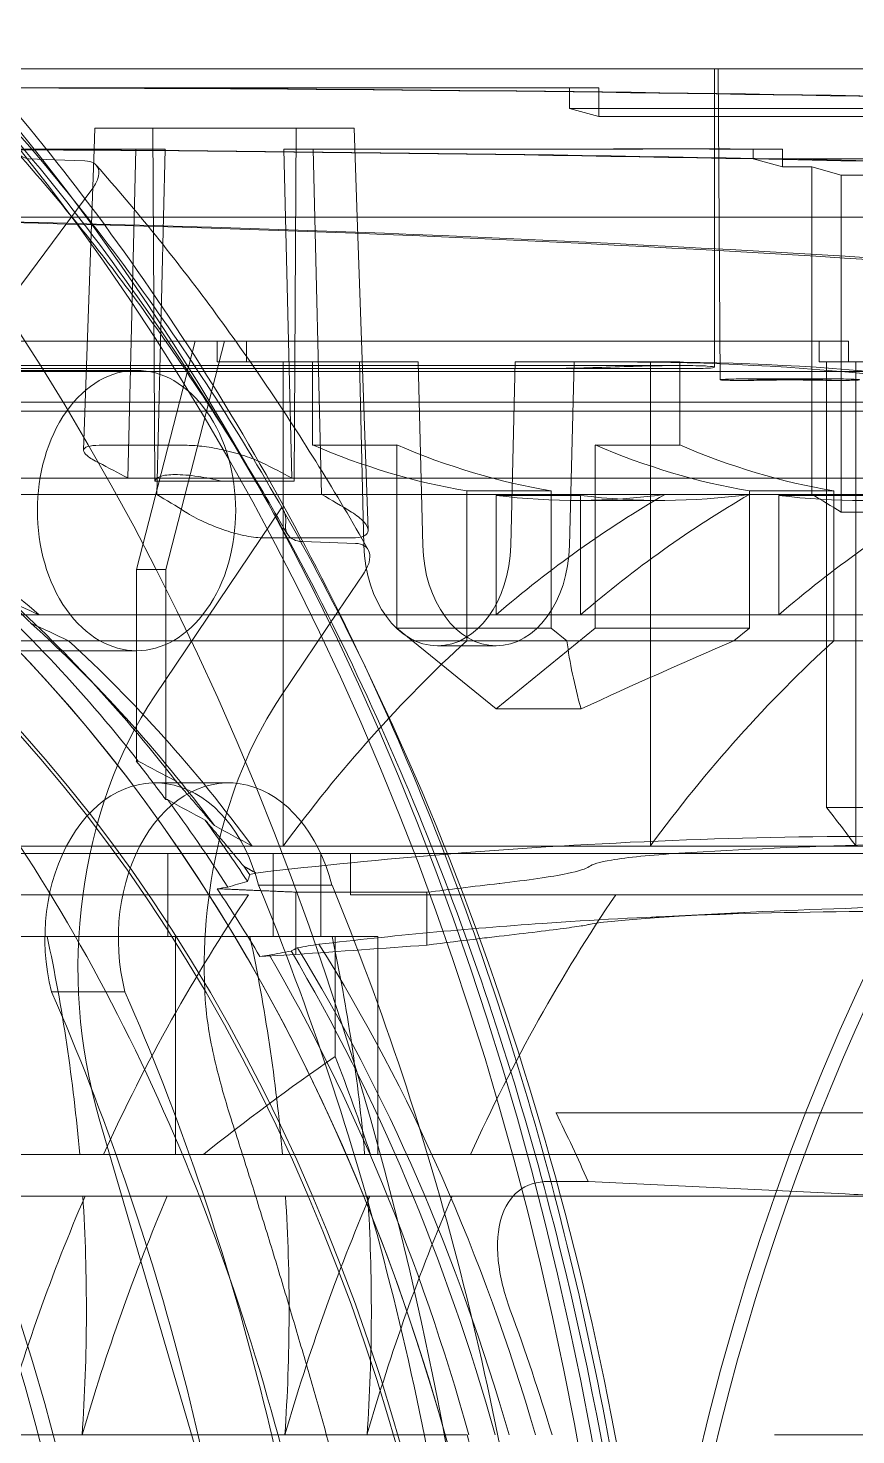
# Model space of a CAD drawing. Header units: millimetres. Extents: x -6314 to 11113, y -129 to 3675.
# Drawn here: x -4029.65 to -4021.68, y 2221.75 to 2235.3 of the extents above; entities that cross this region are included whole.
import ezdxf

# ---------------------------------------------------------------- set-up
doc = ezdxf.new("R2010")
doc.units = ezdxf.units.MM
doc.layers.add('Equipment', color=123, linetype='Continuous')

# ---------------------------------------------------------------- blocks, each defined once
blk = doc.blocks.new('A$C161d446f')
at = {"layer": 'Equipment', "linetype": 'Continuous', "lineweight": 0, "extrusion": (0, 1, 0)}
for p, q in [((-52.495, 557.418), (-41.996, 557.418)), ((-49.137, 554.424), (-49.118, 557.418)), ((-49.082, 554.544), (-49.082, 557.418)), ((-47.97, 556.959), (-47.97, 557.234)), ((-47.97, 557.234), (-47.687, 557.234)), ((-47.687, 557.234), (-47.687, 557.037)), ((-46.768, 557.235), (-42.156, 557.235)), ((-57.021, 556.959), (-47.97, 556.959)), ((-47.97, 557.037), (-56.738, 557.037)), ((-47.687, 557.037), (-47.97, 557.037)), ((-47.97, 556.959), (-47.687, 557.037)), ((-45.612, 556.846), (-45.642, 555.991)), ((-45.495, 556.846), (-45.612, 556.846)), ((-45.495, 556.846), (-44.647, 556.846)), ((-45.034, 553.446), (-45.054, 556.846)), ((-44.081, 556.846), (-44.647, 556.846)), ((-44.081, 556.846), (-43.232, 556.846)), ((-43.694, 553.446), (-43.674, 556.846)), ((-43.115, 556.846), (-43.232, 556.846)), ((-43.115, 556.846), (-43.108, 556.646)), ((-49.738, 556.473), (-49.738, 556.645)), ((-49.738, 556.645), (-49.455, 556.645)), ((-49.455, 556.645), (-49.455, 556.551)), ((-48.394, 556.646), (-45.619, 556.646)), ((-45.619, 556.646), (-45.217, 556.646)), ((-45.217, 556.646), (-45.299, 553.319)), ((-44.934, 556.646), (-45.217, 556.646)), ((-45.013, 553.477), (-44.934, 556.646)), ((-43.777, 555.991), (-43.793, 556.646)), ((-43.793, 556.646), (-42.647, 556.646)), ((-43.51, 556.646), (-43.432, 553.477)), ((-43.108, 556.646), (-43.007, 553.745)), ((-42.647, 556.646), (-40.404, 556.646)), ((-49.738, 556.551), (-58.024, 556.551)), ((-49.455, 556.551), (-49.738, 556.551)), ((-49.738, 556.473), (-49.455, 556.551)), ((-43.02, 556.533), (-42.729, 556.543)), ((-42.729, 556.543), (-42.48, 556.552)), ((-51.293, 556.395), (-50.303, 556.395)), ((-50.303, 556.395), (-50.02, 556.473)), ((-50.303, 556.395), (-50.303, 555.991)), ((-50.02, 556.473), (-49.738, 556.473)), ((-50.02, 555.991), (-50.02, 556.473)), ((-42.254, 555.134), (-43.087, 556.255)), ((-50.303, 555.991), (-43.556, 555.991)), ((-50.303, 555.991), (-50.303, 553.149)), ((-50.02, 553.319), (-50.02, 555.991)), ((-45.642, 555.991), (-45.748, 552.976)), ((-43.711, 553.319), (-43.777, 555.991)), ((-43.556, 555.991), (-42.313, 555.991)), ((-50.374, 554.595), (-50.374, 554.795)), ((-50.374, 554.795), (-44.472, 554.795)), ((-50.091, 554.795), (-50.091, 554.595)), ((-44.576, 554.595), (-44.576, 554.795)), ((-44.472, 554.795), (-44.364, 554.795)), ((-43.798, 552.597), (-44.364, 554.795)), ((-44.364, 554.795), (-44.081, 554.795)), ((-44.293, 554.795), (-44.293, 554.595)), ((-44.081, 554.795), (-38.07, 554.795)), ((-44.081, 554.795), (-43.515, 552.597)), ((-64.108, 554.502), (-39.697, 554.502)), ((-54.617, 554.595), (-50.374, 554.595)), ((-50.445, 554.595), (-50.445, 549.932)), ((-50.091, 554.595), (-50.374, 554.595)), ((-50.162, 554.595), (-50.162, 550.304)), ((-39.414, 554.531), (-48.818, 554.531)), ((-47.73, 554.595), (-48.748, 554.595)), ((-48.748, 554.595), (-48.748, 553.795)), ((-48.748, 554.561), (-38.707, 554.561)), ((-48.465, 554.595), (-48.465, 549.932)), ((-47.686, 552.826), (-47.73, 554.595)), ((-47.164, 554.595), (-47.73, 554.595)), ((-47.121, 552.826), (-47.164, 554.595)), ((-46.229, 554.595), (-46.273, 552.826)), ((-45.212, 554.595), (-46.229, 554.595)), ((-45.664, 554.595), (-45.707, 552.826)), ((-44.929, 554.595), (-45.212, 554.595)), ((-45.212, 553.795), (-45.212, 554.595)), ((-44.929, 554.595), (-44.576, 554.595)), ((-44.929, 549.932), (-44.929, 554.595)), ((-44.576, 554.595), (-44.293, 554.595)), ((-43.517, 554.514), (-41.396, 554.514)), ((-50.283, 554.431), (-49.334, 554.431)), ((-38.903, 554.209), (-65.522, 554.209)), ((-65.805, 554.12), (-39.185, 554.12)), ((-47.934, 553.795), (-48.748, 553.795)), ((-47.934, 552.032), (-47.934, 553.795)), ((-46.025, 553.795), (-46.025, 552.032)), ((-45.212, 553.795), (-46.025, 553.795)), ((-43.157, 553.792), (-44.006, 553.792)), ((-45.013, 553.477), (-67.29, 553.477)), ((-45.034, 553.446), (-43.694, 553.446)), ((-45.013, 553.477), (-43.432, 553.477)), ((-40.67, 553.477), (-43.432, 553.477)), ((-50.02, 553.319), (-51.01, 553.319)), ((-50.515, 553.31), (-49.702, 553.31)), ((-50.233, 551.909), (-50.233, 553.352)), ((-50.233, 553.352), (-49.419, 553.352)), ((-50.02, 553.319), (-45.299, 553.319)), ((-49.702, 552.159), (-49.702, 553.31)), ((-49.419, 553.352), (-49.419, 552.032)), ((-47.758, 553.261), (-48.571, 553.261)), ((-47.793, 553.31), (-46.98, 553.31)), ((-47.793, 553.31), (-47.793, 552.159)), ((-47.51, 552.032), (-47.51, 553.352)), ((-47.51, 553.352), (-46.697, 553.352)), ((-46.98, 552.159), (-46.98, 553.31)), ((-46.697, 553.352), (-46.697, 551.909)), ((-43.711, 553.319), (-45.299, 553.319)), ((-43.711, 553.319), (-40.953, 553.319)), ((-51.293, 553.149), (-50.303, 553.149)), ((-43.694, 551.378), (-44.914, 553.191)), ((-45.117, 552.866), (-45.626, 552.847)), ((-45.593, 552.9), (-44.744, 552.9)), ((-45.086, 552.867), (-45.117, 552.866)), ((-43.798, 550.38), (-43.798, 552.597)), ((-43.515, 552.597), (-43.798, 552.597)), ((-43.515, 550.751), (-43.515, 552.597)), ((-45.703, 552.555), (-45.46, 552.195)), ((-45.46, 552.195), (-44.91, 551.378)), ((-42.579, 552.159), (-69.199, 552.159)), ((-49.419, 552.032), (-49.269, 551.909)), ((-47.934, 552.032), (-49.419, 552.032)), ((-46.98, 551.253), (-47.934, 552.032)), ((-47.661, 551.909), (-47.51, 552.032)), ((-47.51, 552.032), (-46.025, 552.032)), ((-46.025, 552.032), (-46.98, 551.253)), ((-42.579, 552.159), (-39.767, 552.159)), ((-69.482, 551.909), (-42.862, 551.909)), ((-39.484, 551.909), (-42.862, 551.909)), ((-46.414, 551.861), (-46.98, 551.861)), ((-43.517, 551.814), (-41.396, 551.814)), ((-43.238, 551.355), (-43, 551.607)), ((-46.98, 551.253), (-47.797, 551.253)), ((-43.515, 550.751), (-43.531, 550.751)), ((-43.695, 550.541), (-44.402, 550.541)), ((-50.162, 550.304), (-53.697, 550.304)), ((-43.814, 550.38), (-43.798, 550.38)), ((-52.778, 549.932), (-50.445, 549.932)), ((-50.844, 549.861), (-27.618, 549.861)), ((-44.63, 549.932), (-50.445, 549.932)), ((-45.577, 549.861), (-45.577, 549.461)), ((-45.293, 549.061), (-45.293, 549.861)), ((-44.834, 549.861), (-44.834, 549.061)), ((-44.63, 549.932), (-37.717, 549.932)), ((-43.817, 549.061), (-43.817, 549.861)), ((-48.132, 549.461), (-52.445, 549.461)), ((-48.132, 549.461), (-45.577, 549.461)), ((-46.314, 548.978), (-46.314, 549.486)), ((-44.692, 549.554), (-45.399, 549.554)), ((-45.052, 548.887), (-45.052, 549.488)), ((-37.384, 549.461), (-44.596, 549.461)), ((-48.365, 549.242), (-49.428, 549.294)), ((-45.842, 549.061), (-45.43, 549.061)), ((-45.842, 546.961), (-45.842, 549.061)), ((-45.43, 549.061), (-43.891, 549.061)), ((-45.43, 549.061), (-45.43, 547.905)), ((-43.891, 549.061), (-43.891, 546.961)), ((-43.891, 549.061), (-42.656, 549.061)), ((-42.656, 549.061), (-41.864, 549.061)), ((-45.052, 548.887), (-44.704, 548.869)), ((-42.699, 548.528), (-43.406, 548.528)), ((-53.94, 547.361), (-50.341, 547.361)), ((-47.556, 547.361), (-50.341, 547.361)), ((-44.429, 542.961), (-43.157, 547.303)), ((-53.255, 546.961), (-46.733, 546.961)), ((-45.842, 546.961), (-46.733, 546.961)), ((-45.77, 546.961), (-45.842, 546.961)), ((-45.77, 546.961), (-44.161, 546.961)), ((-43.891, 546.961), (-44.161, 546.961)), ((-43.198, 546.961), (-43.891, 546.961)), ((-43.198, 546.961), (-35.985, 546.961)), ((-50.341, 546.581), (-47.866, 546.701)), ((-47.562, 546.701), (-47.866, 546.701)), ((-47.484, 546.701), (-47.562, 546.701)), ((-46.557, 546.561), (-53.078, 546.561)), ((-46.557, 546.561), (-45.765, 546.561)), ((-43.813, 546.561), (-45.765, 546.561)), ((-43.813, 546.561), (-43.021, 546.561)), ((-35.809, 546.561), (-43.021, 546.561)), ((-52.258, 544.261), (-49.66, 544.261)), ((-46.7, 544.261), (-45.737, 544.261)), ((-45.737, 544.261), (-44.945, 544.261)), ((-44.945, 544.261), (-42.993, 544.261)), ((-42.993, 544.261), (-42.201, 544.261))]:
    blk.add_line(p, q, dxfattribs=at)
at = {"layer": 'Equipment', "linetype": 'Continuous', "lineweight": 0}
for centre, major_axis, ratio, start_param, end_param in [((-30.787, 537.961), (0, 25), 0.707107, 0, 2.675588), ((-30.646, 537.961), (0, 25), 0.707107, 0, 2.666613), ((-29.373, 537.961), (0, 25), 0.707107, 0, 2.583794), ((-61.942, 537.961), (0, -19.2), 0.707107, 0, 3.195786), ((-61.942, 537.961), (0, -19.376), 0.707107, 0.040975, 3.100618), ((-41.394, -458.277), (0, 1015.512), 0.707107, 0, 0.024522), ((-46.485, -458.277), (0, 1015.513), 0.707107, 0, 0.001674), ((-39.484, -473.166), (0, 1029.813), 0.707107, 0, 0.024376), ((-48.111, -473.166), (0, 1029.813), 0.707107, 0, 0.001845), ((-50.02, 143.646), (0, 412.345), 0.707107, 0, 0.060909), ((-37.575, 143.646), (0, 412.345), 0.707107, 0, 0.060909), ((-30.646, 537.961), (0, 18), 0.707107, 0.063981, 1.506816), ((-30.221, 537.961), (0, 18), 0.707107, 0.063981, 1.506816), ((-30.08, 537.961), (0, 17.946), 0.707107, 0.064267, 1.50653), ((-35.171, 537.961), (0, 17.2), 0.707107, 0.108985, 1.461834), ((-48.182, 505.395), (0, 49.2), 0.707107, 0, 0.146869), ((-35.129, 537.961), (0, 16.6), 0.707107, -4.712389, 1.570796), ((-50.48, 565.661), (0, -12.4), 0.707107, 0.12132, 0.294622), ((-47.758, 565.661), (0, -12.4), 0.707107, 0.12132, 0.294622), ((-41.224, 537.961), (0.818, 16.59), 0.706247, 0.37253, 0.398187), ((-50.48, 565.661), (0, -12.4), 0.707107, -0.09687, 0.088882), ((-53.874, 537.961), (0, 16.6), 0.707107, -0.544596, -0.389275), ((-47.758, 565.661), (0, -12.4), 0.707107, -0.09687, 0.088882), ((-41.224, 537.961), (0.818, 16.59), 0.706247, 0.424097, 0.450286), ((87.24, -14.785), (0, 595.929), 0.707107, 0.312264, 0.313171), ((-56.596, 537.961), (0, 16.6), 0.707107, -0.765325, -0.573016), ((-71.108, 537.961), (23.15, 15.554), 0.250492, -0.285446, -0.216154), ((-45.64, 548.758), (0, 3.8), 0.707107, -1.963495, -0.809833), ((17.006, 320.901), (0, 245.276), 0.707107, 0.356553, 0.358792), ((-43.695, 549.041), (0, 1.5), 0.707107, -1.919867, 1.221736), ((9.291, 351.385), (0, 212.687), 0.707107, 0.36411, 0.3667), ((-50.727, 446.092), (0, 103.934), 0.707107, -0.057395, 0.001591), ((-51.988, 446.092), (0, 103.872), 0.707107, -0.044184, -0.019256), ((-50.727, 446.092), (0, 103.934), 0.707107, -0.082555, -0.057395), ((-2.595, 443.411), (-49.346, 105.981), 0.263192, -0.221545, -0.219951), ((-9.123, 438.459), (-42.92, 111.058), 0.281197, -0.21494, -0.21013), ((-56.596, 537.961), (0, 16.6), 0.707107, -0.99778, -0.805472), ((-52.978, 446.092), (0, 103.823), 0.707107, -0.08644, -0.081385), ((-30.646, 537.961), (0, -23), 0.707107, -2.099081, -1.740643), ((-52.978, 446.092), (0, 103.823), 0.707107, -0.090891, -0.08644), ((-44.876, 446.092), (-275.256, 0), 0.375637, -1.570158, -1.565572), ((-86.488, 485.791), (59.348, 55.225), 0.552522, 0.41137, 0.41335), ((-36.218, 545.46), (0, -12.4), 0.707107, -1.865418, -1.692117), ((-31.39, 537.98), (0, -20), 0.707107, -2.126326, -1.713398), ((-38.55, 537.961), (0, 16.6), 0.517638, 0.928488, 0.99778), ((-71.108, 537.961), (-32.069, 0), 0.517638, -2.568577, -2.499284), ((-52.425, 546.583), (-3, -0.074), 0.024678, -4.248537, -3.945054), ((-56.596, 537.961), (0, 16.6), 0.707107, -1.181521, -1.026201), ((-36.218, 545.46), (0, -12.4), 0.707107, -1.659678, -1.473926), ((-53.853, 537.961), (0, 16.6), 0.707107, -1.181521, -1.026201)]:
    blk.add_ellipse(centre, major_axis=major_axis, ratio=ratio, start_param=start_param, end_param=end_param, dxfattribs=at)
at = {"layer": 'Equipment', "linetype": 'Continuous', "lineweight": 0, "extrusion": (0, 0, -1)}
for centre, major_axis, ratio, start_param, end_param in [((-41.677, -458.277), (0, 1015.512), 0.707107, -0.024522, 0), ((-46.768, -458.277), (0, 1015.513), 0.707107, -0.001674, 0), ((-39.767, -473.166), (0, 1029.813), 0.707107, -0.024376, 0), ((-48.394, -473.166), (0, 1029.813), 0.707107, -0.001845, 0), ((-37.858, 143.646), (0, 412.345), 0.707107, -0.060909, 0), ((-50.303, 143.646), (0, 412.345), 0.707107, -0.004608, 0), ((-30.787, 537.961), (0, -18), 0.707107, -3.141592653589794, 3.141592653589792), ((-30.08, 537.961), (0, -18), 0.707107, -3.141592653589794, 3.141592653589792), ((-35.171, 537.961), (0, 17.2), 0.707107, -1.432591, -0.138205), ((-43.517, 553.164), (0, 1.35), 0.707107, -3.926991, 2.356194), ((-48.465, 505.395), (0, 49.2), 0.707107, -0.146869, 0), ((-48.748, 537.961), (0, 16.6), 0.707107, -0.006024, 0.006024), ((-35.171, 537.961), (0, -16.6), 0.707107, -4.712389, 1.570796), ((-51.294, 565.661), (0, -12.4), 0.707107, -0.294622, -0.12132), ((-48.571, 565.661), (0, -12.4), 0.707107, -0.294622, -0.12132), ((-38.877, 537.961), (-0.818, 16.59), 0.706247, -0.328543, -0.302886), ((-55.783, 537.961), (0, 16.6), 0.707107, 0.389275, 0.544596), ((-45.566, 537.961), (0, 16.6), 0.707107, -0.415464, -0.389275), ((-48.571, 565.661), (0, -12.4), 0.707107, -0.088882, 0.09687), ((-53.061, 537.961), (0, 16.6), 0.707107, 0.389275, 0.544596), ((-38.877, 537.961), (-0.818, 16.59), 0.706247, -0.380642, -0.354454), ((-36.498, 537.961), (0, 16.6), 0.707107, -0.544596, -0.389275), ((-31.551, 537.961), (0, 24.272), 0.707107, -0.968012, -0.892497), ((-46.98, 552.861), (0, -1), 0.707107, -1.53589, 1.53589), ((-46.414, 552.861), (0, -1), 0.707107, -1.53589, 1.53589), ((-35.4, 537.961), (0, 17.2), 0.707107, -0.732331, -0.550667), ((-35.763, 537.961), (0, 17.057), 0.707107, -0.739868, -0.555805), ((-36.135, 537.961), (0, 16.743), 0.707107, -0.75718, -0.567534), ((71.99, 59.161), (0, 518.829), 0.707107, -0.318417, -0.317373), ((-38.55, 537.961), (-23.15, 15.554), 0.250492, 0.929878, 0.99917), ((-53.061, 537.961), (0, -16.6), 0.707107, -2.568577, -2.376268), ((-36.498, 537.961), (0, 16.6), 0.707107, -0.765325, -0.573016), ((-31.551, 537.961), (0, 24.272), 0.707107, -1.463697, -0.968012), ((-46.856, 548.758), (0, -3.8), 0.707107, -2.33176, -1.511992), ((-35.383, 537.961), (0, 17.2), 0.707107, -0.764063, -0.732331), ((-44.402, 549.041), (0, 1.5), 0.707107, -1.221736, 1.919867), ((-42.313, 537.961), (0, 16.6), 0.707107, -0.765325, -0.732425), ((-35.4, 537.961), (0, 17.2), 0.707107, -0.832537, -0.764063), ((9.819, 352.653), (0, 211.775), 0.707107, -0.368898, -0.366295), ((-35.763, 537.961), (0, 17.057), 0.707107, -0.820435, -0.772099), ((-36.135, 537.961), (0, 16.743), 0.707107, -0.797504, -0.790586), ((-31.353, 537.961), (0, 23), 0.707107, -1.400949, -1.042512), ((-34.973, 537.961), (0, 17.2), 0.731799, -0.883836, -0.833768), ((-53.061, 537.961), (0, -16.6), 0.707107, -2.336121, -2.143812), ((-51.988, 445.692), (0, 103.666), 0.707107, 0.019294, 0.044272), ((-52.978, 445.692), (0, 103.715), 0.707107, 0.08147, 0.084045), ((-37.01, 545.46), (0, 12.4), 0.707107, -1.449476, -1.276175), ((-34.266, 545.46), (0, 12.4), 0.707107, -1.449476, -1.276175), ((-36.498, 537.961), (0, 16.6), 0.707107, -1.181521, -0.844376), ((-36.135, 537.961), (0, 16.743), 0.707107, -1.18501, -0.854651), ((-35.763, 537.961), (0, 17.057), 0.707107, -1.192499, -0.872935), ((-52.978, 445.692), (0, 103.715), 0.707107, 0.084045, 0.090986), ((-98.131, 445.692), (279.802, 0), 0.375637, -1.384531, -1.379939), ((-44.816, 427.156), (-3.645, 122.038), 0.37022, 0.070414, 0.075007), ((-46.092, 427.392), (-2.38, 121.814), 0.373547, 0.076107, 0.080706), ((-35.4, 537.961), (0, 17.2), 0.707107, -1.195789, -0.882862), ((-46.322, 541.926), (-17.359, 2.181), 0.405655, 1.607808, 1.613072), ((-30.683, 537.98), (0, 20), 0.707107, -1.428194, -1.015267), ((-37.713, 537.961), (0, 16.6), 0.719449, -1.016274, -0.968829), ((-37.01, 545.46), (0, 12.4), 0.707107, -1.667667, -1.481914), ((-55.805, 537.961), (0, -16.6), 0.707107, -2.115392, -1.960072), ((-34.266, 545.46), (0, 12.4), 0.707107, -1.667667, -1.481914), ((-53.061, 537.961), (0, -16.6), 0.707107, -2.115392, -1.960072), ((-36.279, 537.961), (0, 16.6), 0.731799, -1.181521, -1.102006), ((-35.383, 537.961), (0, 17.2), 0.707107, -1.220663, -1.195789)]:
    blk.add_ellipse(centre, major_axis=major_axis, ratio=ratio, start_param=start_param, end_param=end_param, dxfattribs=at)
at = {"layer": 'Equipment', "linetype": 'Continuous', "lineweight": 0}
for points, knots in [([(-33.752, 562.607), (-34.836, 562.351), (-35.903, 561.956), (-38.715, 560.515), (-40.385, 559.204), (-43.36, 555.909), (-44.661, 553.915), (-46.752, 549.454), (-47.539, 546.984), (-48.52, 541.823), (-48.713, 539.132), (-48.485, 533.802), (-48.065, 531.162), (-46.651, 526.199), (-45.658, 523.876), (-43.192, 519.785), (-41.721, 518.016), (-39.641, 516.242), (-39.191, 515.894), (-38.73, 515.574)], [0.164917, 0.164917, 0.164917, 0.164917, 0.347571, 0.347571, 0.664352, 0.664352, 0.985584, 0.985584, 1.30825, 1.30825, 1.63103, 1.63103, 1.953779, 1.953779, 2.276569, 2.276569, 2.598959, 2.598959, 2.684966, 2.684966, 2.684966, 2.684966]), ([(-36.058, 561.411), (-37.816, 560.718), (-39.504, 559.613), (-42.534, 556.701), (-43.88, 554.908), (-46.105, 550.809), (-46.986, 548.508), (-48.197, 543.626), (-48.527, 541.045), (-48.601, 535.865), (-48.345, 533.266), (-47.274, 528.318), (-46.459, 525.969), (-44.358, 521.757), (-43.073, 519.896), (-40.165, 516.839), (-38.542, 515.647), (-36.58, 514.726), (-36.32, 514.614), (-36.058, 514.51)], [0.271976, 0.271976, 0.271976, 0.271976, 0.596781, 0.596781, 0.916057, 0.916057, 1.233439, 1.233439, 1.550623, 1.550623, 1.867864, 1.867864, 2.185056, 2.185056, 2.502364, 2.502364, 2.821203, 2.821203, 2.869617, 2.869617, 2.869617, 2.869617]), ([(-36.058, 561.411), (-36.758, 561.135), (-37.445, 560.798), (-38.78, 560.008), (-39.429, 559.555), (-40.68, 558.542), (-41.281, 557.981), (-42.429, 556.762), (-42.974, 556.104), (-44.002, 554.698), (-44.484, 553.952), (-44.931, 553.167)], [0.271976, 0.271976, 0.271976, 0.271976, 0.3961161, 0.3961161, 0.5202562, 0.5202562, 0.6443963, 0.6443963, 0.7685364, 0.7685364, 0.8926765, 0.8926765, 0.8926765, 0.8926765]), ([(-42.48, 556.552), (-42.454, 556.556), (-42.429, 556.564), (-42.384, 556.59), (-42.363, 556.617), (-42.35, 556.662), (-42.349, 556.681), (-42.35, 556.701)], [-0.6799653, -0.6799653, -0.6799653, -0.6799653, -0.6207154, -0.6207154, -0.5323612, -0.5323612, -0.4840191, -0.4840191, -0.4840191, -0.4840191]), ([(-42.379, 556.6), (-42.57, 556.384), (-42.757, 556.162), (-43.124, 555.706), (-43.304, 555.473), (-43.658, 554.995), (-43.831, 554.75), (-44.169, 554.25), (-44.334, 553.995), (-44.658, 553.474), (-44.815, 553.208), (-44.969, 552.938)], [0.6762275, 0.6762275, 0.6762275, 0.6762275, 0.7198641, 0.7198641, 0.7635008, 0.7635008, 0.8071374, 0.8071374, 0.850774, 0.850774, 0.8944106, 0.8944106, 0.8944106, 0.8944106]), ([(-43.129, 556.491), (-43.121, 556.499), (-43.112, 556.506), (-43.082, 556.524), (-43.052, 556.531), (-43.02, 556.533)], [1.0847324, 1.0847324, 1.0847324, 1.0847324, 1.11650332, 1.11650332, 1.18346155, 1.18346155, 1.18346155, 1.18346155]), ([(-43.129, 556.491), (-43.323, 556.271), (-43.513, 556.046), (-43.885, 555.584), (-44.068, 555.348), (-44.426, 554.863), (-44.601, 554.616), (-44.943, 554.11), (-45.11, 553.852), (-45.436, 553.326), (-45.595, 553.058), (-45.749, 552.785)], [0.6753401, 0.6753401, 0.6753401, 0.6753401, 0.7193905, 0.7193905, 0.763441, 0.763441, 0.8074915, 0.8074915, 0.8515419, 0.8515419, 0.8955924, 0.8955924, 0.8955924, 0.8955924]), ([(-43.087, 556.255), (-43.112, 556.289), (-43.134, 556.33), (-43.154, 556.393), (-43.157, 556.427), (-43.146, 556.466), (-43.139, 556.479), (-43.129, 556.491)], [0.8927724, 0.8927724, 0.8927724, 0.8927724, 0.9677326, 0.9677326, 1.0423291, 1.0423291, 1.0847324, 1.0847324, 1.0847324, 1.0847324]), ([(-35.711, 555.143), (-36.692, 554.895), (-37.659, 554.466), (-39.506, 553.258), (-40.386, 552.478), (-41.991, 550.609), (-42.716, 549.519), (-43.953, 547.099), (-44.465, 545.77), (-45.235, 542.961), (-45.493, 541.483), (-45.615, 539.981)], [0.177254, 0.177254, 0.177254, 0.177254, 0.433128, 0.433128, 0.689003, 0.689003, 0.944878, 0.944878, 1.200753, 1.200753, 1.456627, 1.456627, 1.456627, 1.456627]), ([(-48.818, 554.531), (-48.898, 554.531), (-48.967, 554.532), (-49.059, 554.537), (-49.082, 554.541), (-49.082, 554.548), (-49.059, 554.552), (-48.967, 554.558), (-48.898, 554.56), (-48.818, 554.56)], [-1.3563697, -1.3563697, -1.3563697, -1.3563697, -1.186823, -1.186823, -1.0172763, -1.0172763, -0.8477069, -0.8477069, -0.6781375, -0.6781375, -0.6781375, -0.6781375]), ([(-48.677, 554.56), (-48.597, 554.56), (-48.496, 554.558), (-48.274, 554.552), (-48.153, 554.548), (-47.927, 554.541), (-47.807, 554.537), (-47.585, 554.532), (-47.484, 554.531), (-47.404, 554.531)], [-0.6782322, -0.6782322, -0.6782322, -0.6782322, -0.5086628, -0.5086628, -0.3390934, -0.3390934, -0.1695467, -0.1695467, 0, 0, 0, 0]), ([(-50.283, 554.417), (-50.223, 554.417), (-50.148, 554.418), (-49.982, 554.42), (-49.893, 554.422), (-49.724, 554.426), (-49.634, 554.427), (-49.469, 554.43), (-49.393, 554.431), (-49.274, 554.431), (-49.222, 554.43), (-49.154, 554.427), (-49.137, 554.426), (-49.137, 554.422), (-49.154, 554.42), (-49.222, 554.418), (-49.274, 554.417), (-49.334, 554.417), (-49.393, 554.417), (-49.469, 554.418), (-49.634, 554.42), (-49.724, 554.422), (-49.893, 554.426), (-49.982, 554.427), (-50.148, 554.43), (-50.223, 554.431), (-50.343, 554.431), (-50.394, 554.43), (-50.463, 554.427), (-50.48, 554.426), (-50.48, 554.422), (-50.463, 554.42), (-50.394, 554.418), (-50.342, 554.417), (-50.283, 554.417)], [1.01158, 1.01158, 1.01158, 1.01158, 1.138026, 1.138026, 1.264471, 1.264471, 1.39092, 1.39092, 1.51737, 1.51737, 1.643819, 1.643819, 1.770268, 1.770268, 1.896714, 1.896714, 2.02316, 2.02316, 2.02316, 2.149605, 2.149605, 2.276051, 2.276051, 2.4025, 2.4025, 2.52895, 2.52895, 2.655399, 2.655399, 2.781848, 2.781848, 2.908294, 2.908294, 3.03474, 3.03474, 3.03474, 3.03474]), ([(-44.006, 553.792), (-44.05, 553.792), (-44.107, 553.788), (-44.23, 553.772), (-44.297, 553.76), (-44.425, 553.731), (-44.495, 553.712), (-44.622, 553.669), (-44.68, 553.646), (-44.726, 553.623)], [-0.7961046, -0.7961046, -0.7961046, -0.7961046, -0.7009703, -0.7009703, -0.6058361, -0.6058361, -0.5041302, -0.5041302, -0.4024244, -0.4024244, -0.4024244, -0.4024244]), ([(-43.153, 553.623), (-43.108, 553.646), (-43.069, 553.669), (-43.018, 553.712), (-43.006, 553.731), (-43.008, 553.76), (-43.021, 553.772), (-43.073, 553.788), (-43.112, 553.792), (-43.157, 553.792)], [-1.1897848, -1.1897848, -1.1897848, -1.1897848, -1.0880789, -1.0880789, -0.9863731, -0.9863731, -0.8912388, -0.8912388, -0.7961046, -0.7961046, -0.7961046, -0.7961046]), ([(-43.694, 553.446), (-43.697, 553.465), (-43.714, 553.481), (-43.779, 553.504), (-43.83, 553.51), (-43.889, 553.51), (-43.95, 553.51), (-44.026, 553.504), (-44.183, 553.481), (-44.263, 553.465), (-44.338, 553.446)], [-0.24269, -0.24269, -0.24269, -0.24269, -0.1257119, -0.1257119, 0, 0, 0, 0.1279307, 0.1279307, 0.2427623, 0.2427623, 0.2427623, 0.2427623]), ([(-45.587, 553.149), (-45.635, 553.119), (-45.677, 553.086), (-45.734, 553.025), (-45.748, 552.996), (-45.747, 552.951), (-45.734, 552.932), (-45.681, 552.906), (-45.64, 552.9), (-45.593, 552.9)], [-0.4236945, -0.4236945, -0.4236945, -0.4236945, -0.3127428, -0.3127428, -0.2017911, -0.2017911, -0.1008956, -0.1008956, 0, 0, 0, 0]), ([(-44.914, 553.191), (-44.929, 553.173), (-44.94, 553.152), (-44.955, 553.102), (-44.956, 553.063), (-44.95, 553.024)], [-1.6246318, -1.6246318, -1.6246318, -1.6246318, -1.5632352, -1.5632352, -1.476895, -1.476895, -1.476895, -1.476895]), ([(-44.744, 552.9), (-44.697, 552.9), (-44.637, 552.906), (-44.507, 552.932), (-44.438, 552.951), (-44.304, 552.996), (-44.23, 553.025), (-44.097, 553.086), (-44.037, 553.119), (-43.99, 553.149)], [-1.6709783, -1.6709783, -1.6709783, -1.6709783, -1.5700828, -1.5700828, -1.4691872, -1.4691872, -1.3582355, -1.3582355, -1.2472838, -1.2472838, -1.2472838, -1.2472838]), ([(-44.95, 553.024), (-44.95, 553.003), (-44.952, 552.982), (-44.966, 552.936), (-44.988, 552.907), (-45.034, 552.88), (-45.059, 552.872), (-45.086, 552.867)], [-0.9333089, -0.9333089, -0.9333089, -0.9333089, -0.8849668, -0.8849668, -0.7966126, -0.7966126, -0.7373627, -0.7373627, -0.7373627, -0.7373627]), ([(-45.626, 552.847), (-45.658, 552.846), (-45.689, 552.838), (-45.733, 552.811), (-45.751, 552.787), (-45.766, 552.737), (-45.766, 552.701), (-45.747, 552.634), (-45.727, 552.591), (-45.703, 552.555)], [0.0068743, 0.0068743, 0.0068743, 0.0068743, 0.0738325, 0.0738325, 0.1480067, 0.1480067, 0.2226033, 0.2226033, 0.2975634, 0.2975634, 0.2975634, 0.2975634]), ([(-47.876, 549.735), (-47.903, 549.756), (-47.974, 549.777), (-48.243, 549.823), (-48.474, 549.846), (-48.741, 549.862), (-48.742, 549.862), (-48.743, 549.862)], [-3.261585, -3.261585, -3.261585, -3.261585, -2.828919, -2.828919, -2.262427, -2.262427, -2.260109, -2.260109, -2.260109, -2.260109]), ([(-47.009, 549.571), (-47.011, 549.572), (-47.013, 549.572), (-47.281, 549.603), (-47.511, 549.636), (-47.779, 549.691), (-47.849, 549.714), (-47.876, 549.735)], [-2.267676, -2.267676, -2.267676, -2.267676, -2.26341, -2.26341, -1.696845, -1.696845, -1.265093, -1.265093, -1.265093, -1.265093]), ([(-48.889, 549.265), (-48.396, 549.246), (-47.908, 549.22), (-46.696, 549.136), (-45.979, 549.069), (-45.273, 548.986)], [35.921754, 35.921754, 35.921754, 35.921754, 36.995685, 36.995685, 38.615958, 38.615958, 38.615958, 38.615958]), ([(-48.743, 549.256), (-48.478, 549.239), (-48.248, 549.222), (-47.976, 549.195), (-47.904, 549.185), (-47.876, 549.177)], [6.79088, 6.79088, 6.79088, 6.79088, 7.353818, 7.353818, 7.791086, 7.791086, 7.791086, 7.791086]), ([(-47.876, 549.177), (-47.867, 549.175), (-47.852, 549.171), (-47.792, 549.161), (-47.733, 549.152), (-47.503, 549.121), (-47.274, 549.093), (-47.009, 549.063)], [-3.275229, -3.275229, -3.275229, -3.275229, -3.119197, -3.119197, -2.83605, -2.83605, -2.274035, -2.274035, -2.274035, -2.274035]), ([(-44.174, 548.534), (-44.176, 548.487), (-44.179, 548.439), (-44.201, 548.198), (-44.237, 548.002), (-44.286, 547.803)], [3.6643499, 3.6643499, 3.6643499, 3.6643499, 3.7148634, 3.7148634, 3.9132987, 3.9132987, 3.9132987, 3.9132987]), ([(-44.286, 547.803), (-44.308, 547.716), (-44.331, 547.629), (-44.378, 547.462), (-44.403, 547.382), (-44.428, 547.303)], [2.1598205, 2.1598205, 2.1598205, 2.1598205, 2.2881739, 2.2881739, 2.4113775, 2.4113775, 2.4113775, 2.4113775]), ([(-47.116, 545.461), (-47.058, 545.619), (-47.016, 545.787), (-46.985, 546.098), (-46.995, 546.242), (-47.062, 546.456), (-47.117, 546.547), (-47.272, 546.67), (-47.374, 546.701), (-47.484, 546.701)], [1.9501363, 1.9501363, 1.9501363, 1.9501363, 2.2155656, 2.2155656, 2.4809949, 2.4809949, 2.7140195, 2.7140195, 2.947044, 2.947044, 2.947044, 2.947044])]:
    blk.add_open_spline(points, degree=3, knots=knots, dxfattribs=at)
for points, weights in [([(-42.499, 552.079), (-42.315, 552.263), (-42.127, 552.451)], [1.02942576353, 1.02324696695, 1.01698195124]), ([(-43.895, 550.559), (-44.084, 550.342), (-44.266, 550.129)], [1, 1.00008088971, 1]), ([(-44.549, 549.738), (-44.367, 549.958), (-44.178, 550.182)], [1.02644646028, 1.02093654438, 1.01528126331]), ([(-44.549, 549.738), (-44.608, 549.705), (-44.667, 549.672)], [1, 1.00000600603, 1.0000081381]), ([(-45.052, 549.488), (-44.672, 549.504), (-44.293, 549.521)], [1.00000000055, 1.0000000005, 1.00000000036]), ([(-44.428, 547.303), (-45.127, 545.132), (-45.7, 542.961)], [1.0028966182, 1.01075124148, 1.0028966182])]:
    blk.add_rational_spline(points, weights, degree=2, dxfattribs=at)
for points in [[(-44.607, 549.655), (-44.601, 549.635), (-44.594, 549.614), (-44.586, 549.592)], [(-50.884, 549.303), (-50.21, 549.303), (-49.545, 549.29), (-48.889, 549.265)], [(-45.005, 548.922), (-45.026, 548.932), (-45.046, 548.942), (-45.065, 548.952)]]:
    blk.add_open_spline(points, degree=3, dxfattribs=at)

msp = doc.modelspace()

# ---------------------------------------------------------------- linework, layer by layer
msp.add_arc((-4027.258, 2233.031), 9.545, 0, 180)

# ---------------------------------------------------------------- block references
at = {"xscale": -1}
msp.add_blockref('A$C161d446f', (-4072.123, 1677.491), dxfattribs=at)

doc.saveas('drawing.dxf')
